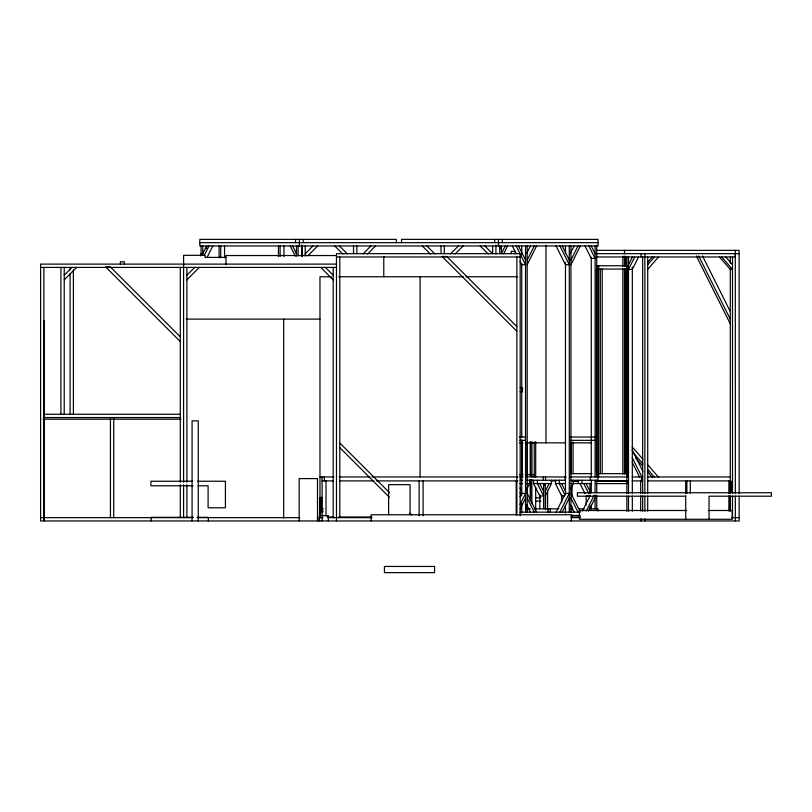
<?xml version="1.0" encoding="UTF-8"?>
<svg xmlns="http://www.w3.org/2000/svg" width="812" height="812" viewBox="0 0 812 812"><rect width="100%" height="100%" fill="white"/><g stroke="black" fill="none" stroke-linecap="round" stroke-linejoin="round"><path stroke-width="1.22" d="M301.922 256.216L301.922 245.133M735.347 253.669L735.347 256.968L596.972 256.968M202.756 253.74L206.644 245.965M204.451 255.019L208.978 245.965M207.131 257.282L212.785 245.965M500.354 248.188L501.461 245.965L501.39 253.537M501.39 253.74L505.277 245.965M503.653 253.882L507.612 245.965M526.633 253.547L530.419 245.965M527.191 260.053L534.235 245.965M527.191 264.722L536.57 245.965M570.379 253.547L574.175 245.965M570.938 260.053L577.982 245.965M570.938 264.722L580.316 245.965M628.508 264.742L632.406 256.968M634.73 256.968L628.508 269.411L632.325 269.411L638.547 256.968M520.076 496.7L521.73 493.391L525.537 493.391L520.025 504.425M526.775 489.21L529.597 483.546L529.597 480.247M520.116 508.901L525.537 498.06M544.223 485.769L545.329 483.546L545.248 508.85M545.248 491.331L549.145 483.546M545.248 495.99L551.47 483.546L551.47 480.247M556.098 512.149L565.477 493.391L569.283 493.391L559.904 512.149M570.521 489.21L573.353 483.546L573.353 480.247M562.239 512.149L569.283 498.06M582.458 511.042L590.172 495.594M586.264 511.042L593.988 495.594M588.588 511.063L595.094 498.06M647.763 262.144L652.249 256.968M647.712 264.742L654.452 256.968M647.712 269.411L658.491 256.968M64.219 275.187L71.994 267.412M64.219 279.856L76.663 267.412M186.892 275.187L194.667 267.412M186.892 279.856L199.336 267.412M305.221 253.74L312.996 245.965M307.89 255.739L317.665 245.965M362.984 253.892L370.911 245.965M367.542 254.004L375.58 245.965M450.487 253.892L458.404 245.965M455.035 254.004L463.073 245.965M199.833 242.666L598.008 242.666M596.688 250.36L739.123 250.36L739.164 493.645M596.688 253.669L739.164 253.669M336.483 255.536L225.939 255.536L225.939 264.61M336.483 256.968L520.167 256.968M225.939 257.404L205.04 257.404L205.04 255.313L183.593 255.313L183.593 482.257M336.483 264.113L40.6 264.113L40.6 520.949L739.123 520.949L739.164 496.173M596.292 265.768L627.27 265.768L627.27 476.948M40.6 267.412L336.483 267.412M598.119 269.066L596.465 269.066L596.465 473.65L598.119 473.65M598.667 269.066L627.27 269.066M331.387 276.76L319.979 276.76L319.979 518.026M338.746 276.76L463.337 276.76M465.865 276.76L517.64 276.76M186.121 319.106L319.979 319.106M520.167 387.852L522.481 387.852L522.481 391.81L520.167 391.81M43.899 414.252L180.294 414.252M43.899 417.551L180.294 417.551M43.127 419.205L181.056 419.205M519.497 437.039L525.537 437.039M570.745 437.039L595.094 437.039M519.497 440.337L525.537 440.337M570.745 440.337L595.094 440.337M519.7 442.855L523.111 442.855M526.815 442.855L565.741 442.855M570.41 442.855L591.694 442.855M570.765 473.65L591.897 473.65M598.667 473.65L627.27 473.65M519.792 474.644L523.131 474.644M526.704 474.644L534.245 474.644M319.979 476.948L333.915 476.948M338.99 476.948L369.907 476.948M371.926 476.948L517.863 476.948M519.842 476.948L523.131 476.948M525.993 476.948L566.147 476.948M570.207 476.948L627.686 476.948M632.193 476.948L642.83 476.948M647.296 476.948L730.262 476.948M520.208 480.247L522.552 480.247M526.074 480.247L565.203 480.247L565.203 476.948M570.998 480.247L598.008 480.247L598.008 476.948M322.07 480.907L333.235 480.907M339.558 480.907L373.703 480.907M376.23 480.907L517.863 480.907M550.536 480.907L556.068 480.907M572.399 480.907L578.682 480.907M596.272 480.907L627.686 480.907M632.193 480.907L642.657 480.907M647.732 480.907L730.678 480.907M192.586 481.232L150.9 481.232L150.9 485.789L193.175 485.789M197.631 481.232L225.421 481.232L225.421 507.794L208.095 507.794L208.095 485.789L198.148 485.789M572.358 481.293L578.591 481.293M596.059 481.293L627.24 481.293L627.24 483.597L596.059 483.597M519.822 483.546L522.552 483.546M526.074 483.546L529.597 483.546M533.565 480.247L533.565 483.546L551.47 483.546M555.449 480.247L555.449 483.546L565.477 483.546M570.998 483.546L591.704 483.546M564.523 495.99L561.671 495.99L555.449 483.546M586.203 495.99L590.009 495.99M685.734 496.203L577.393 496.203L577.393 492.732L731.044 492.732L731.044 481.739L732.14 481.739L732.14 492.732L771.4 492.732L771.4 496.203L709.038 496.203L709.038 519.294M319.593 497.847L322.07 497.847M535.423 497.847L540.873 497.847M535.423 501.146L540.873 501.146M319.887 508.85L323.389 508.85M525.973 508.85L530.358 508.85M534.154 508.85L558.829 508.85M570.207 508.85L572.734 508.85M579.057 508.85L584.112 508.85M589.167 508.85L598.008 508.85L598.008 511.042M686.779 510.494L579.372 510.494L579.372 519.294L732.262 519.294L732.262 510.494L708.257 510.494M319.309 512.149L322.811 512.149M519.863 512.149L580.367 512.149L570.938 493.391M319.268 515.447L323.085 515.447M571.516 515.447L580.367 515.447M322.191 515.61L328.332 515.61L328.332 520.949M327.297 516.99L333.641 516.99M338.705 516.99L371.673 516.99M570.948 516.99L580.55 516.99M193.449 517.305L151.164 517.305L151.164 520.949M197.174 517.305L208.369 517.305L208.369 520.949M40.6 517.65L192.434 517.65M197.489 517.65L299.841 517.65M317.533 517.65L322.882 517.65M327.632 517.65L371.947 517.65M571.78 517.65L580.631 517.65M731.582 517.65L739.164 517.65M484.845 245.965L492.63 253.74M480.186 245.965L488.185 253.963M516.757 326.485L446.762 256.48L442.093 256.48L516.757 331.154M426.929 245.965L434.856 253.892M422.26 245.965L430.299 254.004M339.436 245.965L347.363 253.892M334.767 245.965L342.806 254.004M325.399 267.412L333.184 275.187M320.74 267.412L333.184 279.856M339.781 442.976L389.557 492.762M409.999 513.204L411.775 514.981M339.781 447.645L389.405 497.269M180.294 336.858L110.29 266.864L105.621 266.864L180.294 341.527M319.512 507.683L323.085 511.255M725.755 256.968L732.495 264.742M721.716 256.968L732.495 269.411L730.292 269.411L719.513 256.968M632.172 446.813L642.952 459.257M647.925 465.002L658.694 477.446M633.005 452.446L642.972 463.946M647.956 469.701L654.594 477.375M635.786 458.191L642.434 465.865M647.418 471.62L652.401 477.375M702.471 255.922L730.14 311.24M698.665 255.922L730.272 319.146M696.331 255.922L730.272 323.805M591.197 245.965L595.094 253.74M588.862 245.965L595.094 258.409L591.278 258.409L585.056 245.965M562.239 245.965L569.283 260.053M559.904 245.965L569.283 264.722L565.477 264.722L556.098 245.965M632.112 449.767L642.86 471.264M632.264 457.684L641.876 476.918M632.243 462.322L639.582 476.999M518.492 245.965L525.537 260.053M516.158 245.965L525.537 264.722L521.73 264.722L520.076 261.413M512.352 245.965L516.209 253.689M586.122 483.546L590.009 491.331M583.787 483.546L588.883 493.726M579.981 483.546L585.066 493.726M570.938 498.06L577.982 512.149M561.589 483.546L565.477 491.331M570.379 504.556L574.175 512.149M564.908 494.863L559.255 483.546L559.255 480.247M539.716 483.546L543.604 491.331M533.565 483.546L539.797 495.99L543.604 495.99L537.382 483.546L537.382 480.247M527.191 493.391L536.57 512.149M527.191 498.06L534.235 512.149M520.066 487.992L521.73 491.331M526.633 504.556L530.419 512.149M520.035 492.6L521.73 495.99M292.574 245.965L296.461 253.74M290.239 245.965L295.324 256.145M735.307 250.36L735.347 493.645M735.347 496.132L735.347 520.949M732.495 256.968L732.495 493.605M732.495 496.132L732.495 517.65M730.292 256.968L730.292 263.291M730.292 268.356L730.292 493.605M730.292 496.132L730.292 511.316M729.521 480.724L729.521 493.29M729.521 495.807L729.521 510.89M728.973 480.907L728.973 493.422M728.973 495.919L728.973 510.941M690.281 480.907L690.281 493.351M686.851 480.907L686.851 493.351M685.704 480.907L685.704 493.351M685.704 495.838L685.734 519.294M647.712 256.968L647.712 493.605M647.712 496.132L647.712 511.316M644.86 253.669L644.86 493.605M644.86 496.132L644.86 511.316M644.86 518.746L644.86 520.949M642.657 256.968L642.657 493.605M642.657 495.919L642.657 511.316M641.5 476.948L641.5 480.907M641.044 253.669L641.044 256.968M641.044 518.746L641.044 520.949M640.678 480.907L640.678 493.422M640.678 495.919L640.678 510.941M632.325 267.077L632.325 493.605M632.325 496.132L632.325 511.316M628.508 256.968L628.508 493.605M628.508 496.132L628.508 511.316M626.864 256.968L626.864 493.605M626.864 496.132L626.864 511.316M625.737 256.186L625.737 266.295M625.616 269.066L625.616 473.65M624.905 442.976L624.905 447.645M624.489 250.36L624.489 253.669M624.489 256.196L624.489 266.336M624.489 268.863L624.489 474.076M622.845 256.196L622.845 266.336M622.845 268.863L622.845 474.076M602.22 269.066L602.22 473.65M600.322 269.066L600.322 473.65M598.667 265.768L598.667 476.948M598.119 265.768L598.119 476.948M596.739 245.965L596.739 476.948M596.739 480.247L596.739 492.681M596.739 495.168L596.739 508.85M595.094 245.965L595.094 476.948M595.094 480.247L595.094 492.681M595.094 495.168L595.094 508.85M591.278 257.323L591.278 476.948M591.278 480.247L591.278 492.681M591.278 505.115L591.278 508.85M590.385 476.948L590.385 480.247M590.009 483.546L590.009 493.666M590.009 506.323L590.009 508.85M586.203 496.203L586.203 505.054M581.93 480.247L581.93 483.546M578.124 480.247L578.124 483.546M573.079 442.073L573.079 473.65M572.044 486.012L572.044 496.132M572.044 506.262L572.044 510.058M572.044 515.112L572.044 517.65M571.272 520.949L571.272 514.767L371.084 514.767L371.084 520.949M571.171 442.073L571.171 473.65M570.938 245.965L570.938 512.149M569.283 245.965L569.283 512.149M565.477 245.965L565.477 253.567M565.477 262.388L565.477 494.823M565.477 505.632L565.477 512.991M561.671 494.589L561.671 501.948M550.262 508.85L550.262 512.149M548.059 508.85L548.059 512.149M547.592 490.915L547.592 509.682M545.968 245.204L545.968 442.855M545.532 476.948L545.532 480.247M545.583 494.67L545.583 509.682M543.604 483.546L543.604 508.85M543.329 476.948L543.329 480.247M539.797 494.934L539.797 508.85M535.687 441.718L535.687 477.151M535.687 487.271L535.687 510.058M534.245 441.901L534.245 476.948M531.941 441.667L531.962 476.948M531.88 479.679L531.88 503.724M530.591 441.718L530.591 475.883M530.591 479.679L530.591 498.669M530.226 441.718L530.226 475.883M530.226 479.679L530.226 501.197M527.292 441.718L527.292 475.883M527.292 487.271L527.292 493.605M527.292 504.993L527.292 510.058M527.191 245.965L527.191 512.149M525.537 245.965L525.537 512.149M522.167 441.718L522.167 475.883M521.73 245.965L521.73 254.836M521.73 263.707L521.73 437.363M521.73 439.901L521.73 494.589M521.73 503.278L521.73 512.991M521.456 476.948L521.456 480.247M520.167 515.742L520.167 253.669L336.483 253.669L336.483 520.949M516.868 256.968L516.868 515.112M516.209 480.907L516.209 514.686M515.184 253.669L515.184 251.355L511.225 251.355L511.225 253.669M502.273 239.367L502.273 242.666M499.735 245.965L499.735 253.537M498.466 239.367L498.466 245.965M495.929 245.133L495.929 254.065M494.66 239.367L494.66 242.666M492.63 245.965L492.63 253.537M444.316 245.965L444.316 253.567M441.017 245.965L441.017 253.567M423.103 480.907L423.103 515.742M420.078 276.76L420.078 476.948M419.144 480.907L419.144 515.742M410.06 514.686L410.06 484.652L388.613 484.652L388.613 514.686M401.544 242.666L401.544 239.367L598.008 239.367L598.008 245.965L199.833 245.965L199.833 239.367L396.297 239.367L396.297 242.666M383.782 256.572L383.782 276.76M356.823 245.965L356.823 253.567M353.524 245.965L353.524 253.567M339.781 256.968L339.781 517.65M333.184 267.412L333.184 517.65M326.028 480.907L326.028 515.945M324.384 476.948L324.384 480.907M322.07 476.948L322.191 520.949M321.552 497.462L321.552 508.85M320.791 497.228L320.791 509.662M320.09 497.847L320.09 517.65M317.502 520.949L317.502 478.603L299.171 478.603L299.171 520.949M305.221 245.965L305.221 256.074M303.191 239.367L303.191 242.666M301.922 245.194L301.922 256.551M299.374 239.367L299.374 245.965M298.105 245.965L298.105 256.064M296.461 245.965L296.461 256.074M295.568 239.367L295.568 242.666M283.936 245.965L283.936 256.572M283.682 319.106L283.682 518.026M280.13 245.965L280.13 256.572M278.475 245.965L278.475 256.572M224.548 245.965L224.548 257.749M220.732 245.965L220.732 257.749M219.088 245.965L219.088 257.749M206.563 245.965L206.563 248.492M202.756 245.965L202.756 254.795M201.102 245.965L201.102 254.795M200.615 253.669L200.615 255.861M198.25 520.949L198.25 420.849L192.068 420.849L192.068 520.949M186.892 267.412L186.892 482.257M186.892 484.784L186.892 517.65M183.593 484.784L183.593 517.65M180.294 267.412L180.294 482.257M180.294 484.784L180.294 517.65M124.368 264.113L124.368 261.799L120.409 261.799L120.409 264.113M113.741 417.551L113.741 517.65M110.442 417.551L110.442 517.65M73.395 269.939L73.395 414.018M70.096 267.412L70.096 269.939M70.096 273.735L70.096 414.018M64.219 267.412L64.219 414.018M60.92 267.412L60.92 414.018M43.899 267.412L43.899 517.65M44.112 320.73L44.112 520.949L44.122 320.72M319.583 520.898L319.177 519.142L319.583 520.898M434.562 566.451L384.431 566.451L384.431 572.633L434.562 572.633L434.562 566.451"/></g></svg>
